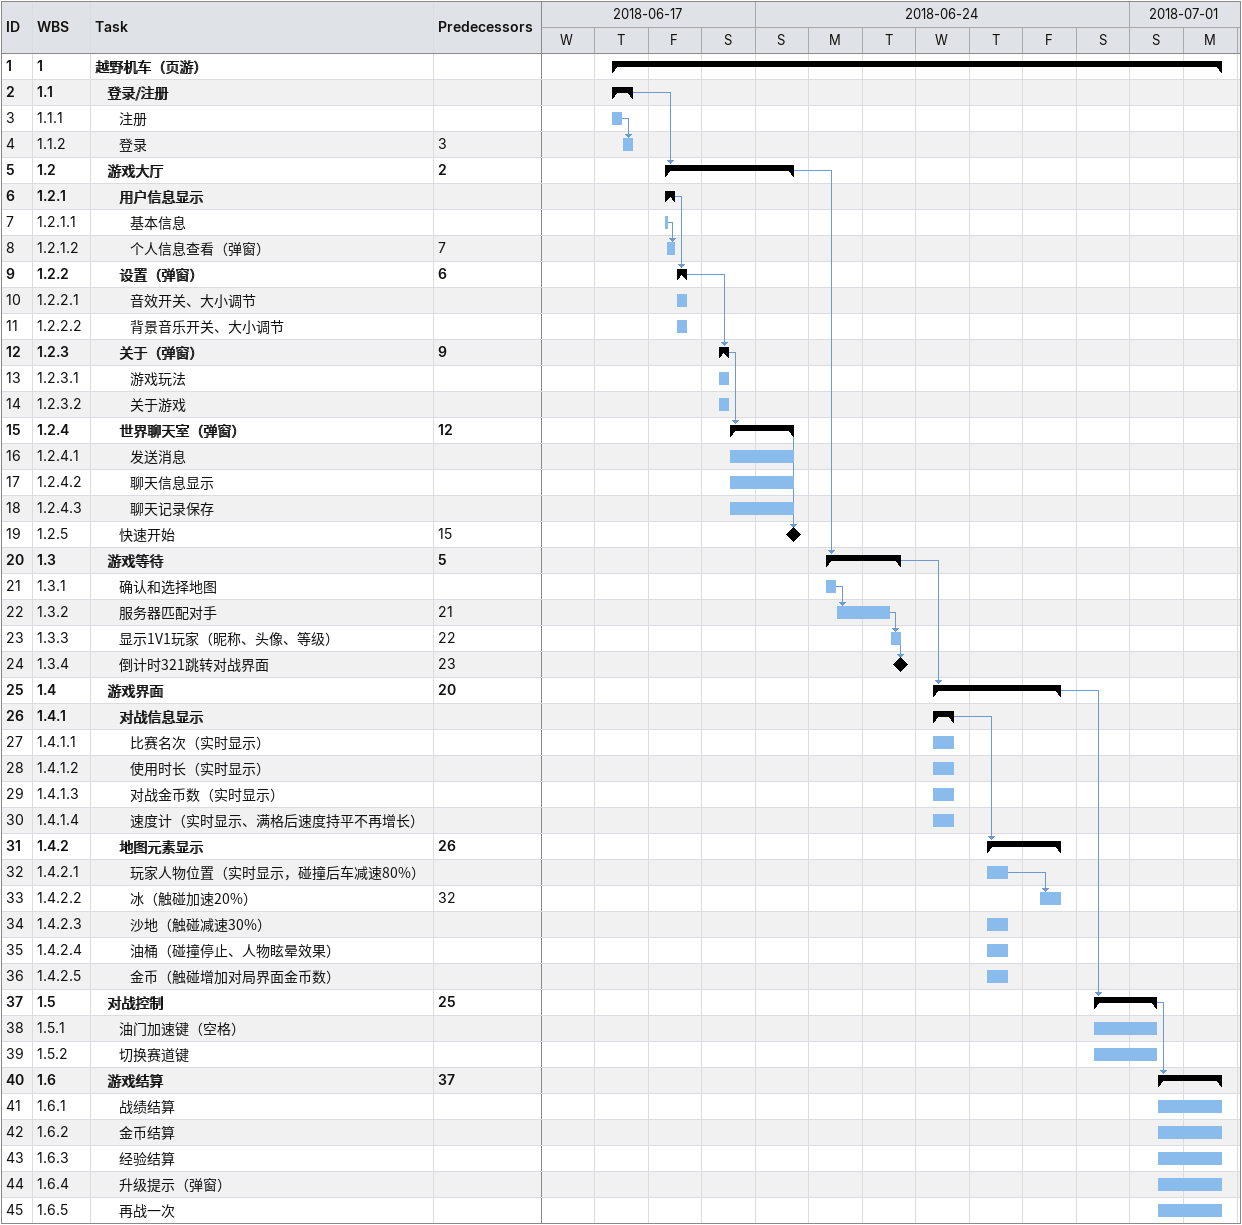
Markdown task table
| ID | WBS | Task | Start | Finish | Predecessors |
|---|---|---|---|---|---|
| 1 | 1 | **越野机车（页游）** | 2018-06-21 | 2018-07-02 |  |
| 2 | 1.1 | **登录/注册** | 2018-06-21 | 2018-06-21 |  |
| 3 | 1.1.1 | 注册 | 2018-06-21 | 2018-06-21 |  |
| 4 | 1.1.2 | 登录 | 2018-06-21 | 2018-06-21 | 3 |
| 5 | 1.2 | **游戏大厅** | 2018-06-22 | 2018-06-24 | 2 |
| 6 | 1.2.1 | **用户信息显示** | 2018-06-22 | 2018-06-22 |  |
| 7 | 1.2.1.1 | 基本信息 | 2018-06-22 | 2018-06-22 |  |
| 8 | 1.2.1.2 | 个人信息查看（弹窗） | 2018-06-22 | 2018-06-22 | 7 |
| 9 | 1.2.2 | **设置（弹窗）** | 2018-06-22 | 2018-06-22 | 6 |
| 10 | 1.2.2.1 | 音效开关、大小调节 | 2018-06-22 | 2018-06-22 |  |
| 11 | 1.2.2.2 | 背景音乐开关、大小调节 | 2018-06-22 | 2018-06-22 |  |
| 12 | 1.2.3 | **关于（弹窗）** | 2018-06-23 | 2018-06-23 | 9 |
| 13 | 1.2.3.1 | 游戏玩法 | 2018-06-23 | 2018-06-23 |  |
| 14 | 1.2.3.2 | 关于游戏 | 2018-06-23 | 2018-06-23 |  |
| 15 | 1.2.4 | **世界聊天室（弹窗）** | 2018-06-23 | 2018-06-24 | 12 |
| 16 | 1.2.4.1 | 发送消息 | 2018-06-23 | 2018-06-24 |  |
| 17 | 1.2.4.2 | 聊天信息显示 | 2018-06-23 | 2018-06-24 |  |
| 18 | 1.2.4.3 | 聊天记录保存 | 2018-06-23 | 2018-06-24 |  |
| 19 | 1.2.5 | 快速开始 (milestone) | 2018-06-24 | 2018-06-24 | 15 |
| 20 | 1.3 | **游戏等待** | 2018-06-25 | 2018-06-26 | 5 |
| 21 | 1.3.1 | 确认和选择地图 | 2018-06-25 | 2018-06-25 |  |
| 22 | 1.3.2 | 服务器匹配对手 | 2018-06-25 | 2018-06-26 | 21 |
| 23 | 1.3.3 | 显示1V1玩家（昵称、头像、等级） | 2018-06-26 | 2018-06-26 | 22 |
| 24 | 1.3.4 | 倒计时321跳转对战界面 (milestone) | 2018-06-26 | 2018-06-26 | 23 |
| 25 | 1.4 | **游戏界面** | 2018-06-27 | 2018-06-29 | 20 |
| 26 | 1.4.1 | **对战信息显示** | 2018-06-27 | 2018-06-27 |  |
| 27 | 1.4.1.1 | 比赛名次（实时显示） | 2018-06-27 | 2018-06-27 |  |
| 28 | 1.4.1.2 | 使用时长（实时显示） | 2018-06-27 | 2018-06-27 |  |
| 29 | 1.4.1.3 | 对战金币数（实时显示） | 2018-06-27 | 2018-06-27 |  |
| 30 | 1.4.1.4 | 速度计（实时显示、满格后速度持平不再增长） | 2018-06-27 | 2018-06-27 |  |
| 31 | 1.4.2 | **地图元素显示** | 2018-06-28 | 2018-06-29 | 26 |
| 32 | 1.4.2.1 | 玩家人物位置（实时显示，碰撞后车减速80%） | 2018-06-28 | 2018-06-28 |  |
| 33 | 1.4.2.2 | 冰（触碰加速20%） | 2018-06-29 | 2018-06-29 | 32 |
| 34 | 1.4.2.3 | 沙地（触碰减速30%） | 2018-06-28 | 2018-06-28 |  |
| 35 | 1.4.2.4 | 油桶（碰撞停止、人物眩晕效果） | 2018-06-28 | 2018-06-28 |  |
| 36 | 1.4.2.5 | 金币（触碰增加对局界面金币数） | 2018-06-28 | 2018-06-28 |  |
| 37 | 1.5 | **对战控制** | 2018-06-30 | 2018-07-01 | 25 |
| 38 | 1.5.1 | 油门加速键（空格） | 2018-06-30 | 2018-07-01 |  |
| 39 | 1.5.2 | 切换赛道键 | 2018-06-30 | 2018-07-01 |  |
| 40 | 1.6 | **游戏结算** | 2018-07-01 | 2018-07-02 | 37 |
| 41 | 1.6.1 | 战绩结算 | 2018-07-01 | 2018-07-02 |  |
| 42 | 1.6.2 | 金币结算 | 2018-07-01 | 2018-07-02 |  |
| 43 | 1.6.3 | 经验结算 | 2018-07-01 | 2018-07-02 |  |
| 44 | 1.6.4 | 升级提示（弹窗） | 2018-07-01 | 2018-07-02 |  |
| 45 | 1.6.5 | 再战一次 | 2018-07-01 | 2018-07-02 |  |
